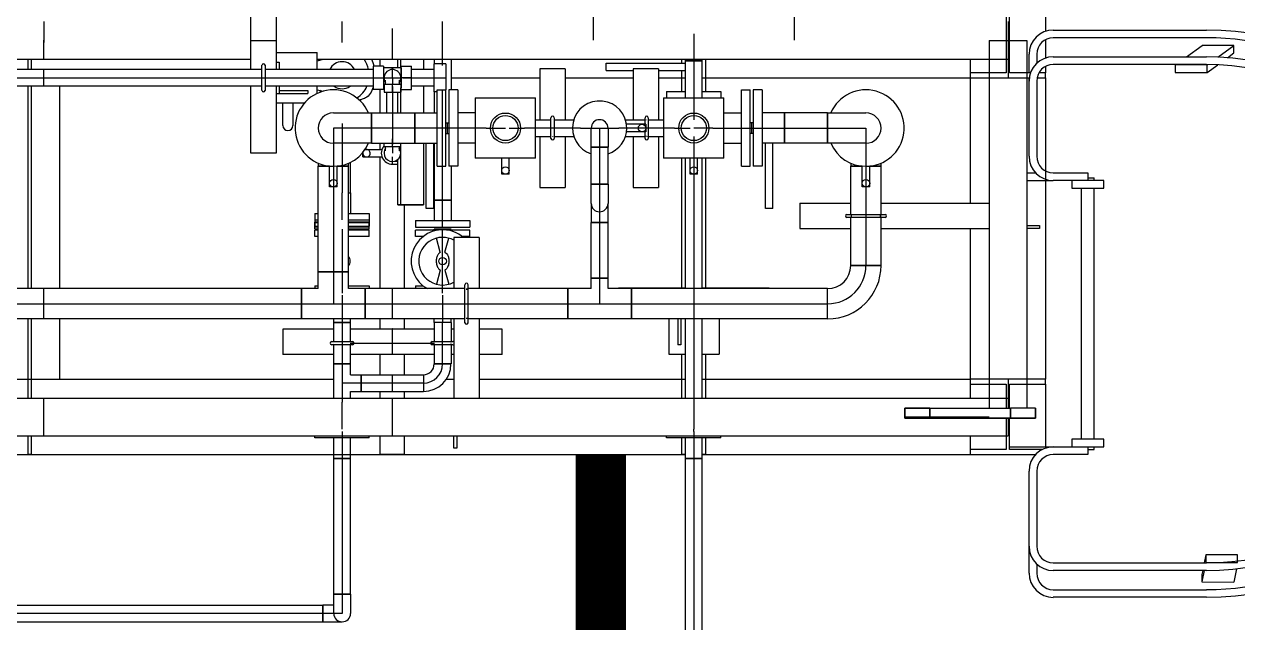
# Model space of a CAD drawing. Header units: inches. Extents: x 517790 to 538444, y 301815 to 302461.
# Drawn here: x 517891.266 to 517893.546, y 302346.36 to 302347.485 of the extents above; entities that cross this region are included whole.
import ezdxf

# ---------------------------------------------------------------- set-up
doc = ezdxf.new("R2010")
doc.units = ezdxf.units.IN
doc.header["$MEASUREMENT"] = 0
doc.layers.add('Layout', color=6, linetype='Continuous', lineweight=15)
doc.layers.add('电气-接地设计-接地线', color=3, linetype='接地线')
doc.layers.add('硅胶总平面底图 工艺装置区', color=253, linetype='Continuous')
doc.styles.add('EESLTYPE', font='TXT.shx')
doc.linetypes.add('接地线', pattern='A,500,["/",EESLTYPE,S=200,R=0,X=0,Y=-100],-200,60,-200', length=960)

msp = doc.modelspace()

# ---------------------------------------------------------------- linework, layer by layer
at = {"layer": 'Layout', "color": 9, "lineweight": -3}
msp.add_arc((517888.1581, 302345.937), 10.9625, 0, 86.22389, dxfattribs=at)
at = {"layer": '电气-接地设计-接地线', "color": 1, "linetype": '接地线', "ltscale": 0.005, "const_width": 0.0944}
msp.add_lwpolyline([(517892.3493, 302344.8829), (517892.3493, 302346.6765)], dxfattribs=at)
at = {"layer": '硅胶总平面底图 工艺装置区', "color": 253, "linetype": 'Continuous', "lineweight": -3}
for p, q in [((517891.6917, 302347.4002), (517891.6917, 302347.526)), ((517891.7389, 302347.526), (517891.7389, 302347.4002)), ((517892.335, 302347.526), (517892.335, 302347.455)), ((517892.7126, 302347.526), (517892.7126, 302347.455)), ((517893.1106, 302347.5166), (517893.1106, 302347.3939)), ((517893.1172, 302347.3939), (517893.1172, 302347.5166)), ((517893.1847, 302347.5166), (517893.1847, 302347.4719)), ((517893.1847, 302347.5166), (517893.1847, 302347.4719)), ((517891.3027, 302347.4901), (517891.3027, 302347.451)), ((517891.863, 302347.4804), (517891.863, 302347.4901)), ((517891.863, 302347.4511), (517891.863, 302347.4804)), ((517891.9574, 302347.4193), (517891.9574, 302347.4774)), ((517892.0518, 302347.4193), (517892.0518, 302347.4901)), ((517893.1142, 302347.4901), (517893.1142, 302347.4193)), ((517891.3027, 302347.4193), (517891.3027, 302347.455)), ((517891.6917, 302347.4547), (517891.7389, 302347.4547)), ((517892.5238, 302347.4671), (517892.5238, 302347.4193)), ((517893.0788, 302347.4547), (517893.1496, 302347.4547)), ((517893.0788, 302347.4547), (517893.0788, 302346.7633)), ((517893.1496, 302347.4547), (517893.1496, 302346.7633)), ((517893.1847, 302347.4563), (517893.1847, 302347.4215)), ((517893.1847, 302347.4563), (517893.1847, 302347.4215)), ((517893.1993, 302347.4743), (517893.487, 302347.4743)), ((517893.487, 302347.4599), (517893.1993, 302347.4599)), ((517891.7389, 302347.4321), (517891.8163, 302347.4321)), ((517891.8163, 302347.4002), (517891.8163, 302347.4321)), ((517893.4493, 302347.4239), (517893.4787, 302347.4455)), ((517893.5385, 302347.4455), (517893.4787, 302347.4455)), ((517893.5084, 302347.4235), (517893.5385, 302347.4455)), ((517893.5265, 302347.4223), (517893.5385, 302347.4312)), ((517893.5385, 302347.4312), (517893.5385, 302347.4455)), ((517890.7601, 302347.4193), (517891.6917, 302347.4193)), ((517891.273, 302347.4002), (517891.273, 302347.4193)), ((517891.2786, 302347.4193), (517891.2786, 302347.4002)), ((517891.7124, 302347.3608), (517891.7124, 302347.408)), ((517891.7181, 302347.408), (517891.7181, 302347.3608)), ((517891.7389, 302347.4142), (517891.7389, 302347.4002)), ((517891.7389, 302347.4142), (517891.7445, 302347.4142)), ((517891.7445, 302347.4142), (517891.7445, 302347.4002)), ((517891.8163, 302347.4166), (517891.8283, 302347.4193)), ((517891.8163, 302347.4193), (517893.1142, 302347.4193)), ((517891.9347, 302347.4061), (517891.9347, 302347.4193)), ((517891.9675, 302347.4032), (517891.9675, 302347.4193)), ((517891.9675, 302347.4032), (517891.9675, 302347.4193)), ((517891.9731, 302347.4032), (517891.9731, 302347.4193)), ((517891.9731, 302347.4032), (517891.9731, 302347.4193)), ((517892.0156, 302347.4193), (517892.0156, 302347.4002)), ((517892.0156, 302347.4193), (517892.0156, 302347.4002)), ((517892.0353, 302347.4107), (517892.0353, 302347.3844)), ((517892.0578, 302347.4107), (517892.0353, 302347.4107)), ((517892.036, 302347.4193), (517892.036, 302347.4107)), ((517892.0518, 302347.4107), (517892.0518, 302347.4193)), ((517892.0518, 302347.4077), (517892.0518, 302347.4107)), ((517892.0578, 302347.4107), (517892.0578, 302347.3844)), ((517892.0676, 302347.4193), (517892.0676, 302347.362)), ((517892.3589, 302347.4053), (517892.3589, 302347.4123)), ((517892.3589, 302347.4123), (517892.508, 302347.4123)), ((517892.5011, 302347.4123), (517892.5011, 302347.4193)), ((517892.508, 302347.4163), (517892.508, 302347.4193)), ((517892.5238, 302347.4163), (517892.508, 302347.4163)), ((517892.508, 302347.4163), (517892.5238, 302347.4163)), ((517892.508, 302347.3467), (517892.508, 302347.4163)), ((517892.5238, 302347.4193), (517892.5238, 302347.4163)), ((517892.5396, 302347.4163), (517892.5238, 302347.4163)), ((517892.5238, 302347.4163), (517892.5238, 302347.3467)), ((517892.5238, 302347.4163), (517892.5396, 302347.4163)), ((517892.5396, 302347.4163), (517892.5396, 302347.4193)), ((517892.5396, 302347.3467), (517892.5396, 302347.4163)), ((517892.5464, 302347.3588), (517892.5464, 302347.4193)), ((517893.0431, 302347.4193), (517893.0431, 302347.3939)), ((517893.1142, 302347.4193), (517893.1142, 302347.3844)), ((517893.1537, 302347.3939), (517893.1537, 302347.4287)), ((517893.1681, 302347.4287), (517893.1681, 302347.4116)), ((517893.1993, 302347.4239), (517893.487, 302347.4239)), ((517893.487, 302347.4096), (517893.1993, 302347.4096)), ((517893.4284, 302347.4087), (517893.4284, 302347.3943)), ((517893.4884, 302347.4087), (517893.4284, 302347.4087)), ((517893.4285, 302347.4087), (517893.4297, 302347.4096)), ((517893.4883, 302347.4087), (517893.4895, 302347.4096)), ((517893.4884, 302347.3943), (517893.5084, 302347.4091)), ((517893.4884, 302347.3943), (517893.4884, 302347.4087)), ((517891.7124, 302347.4002), (517890.8607, 302347.4002)), ((517890.8607, 302347.3844), (517891.7124, 302347.3844)), ((517891.3027, 302347.3687), (517891.3027, 302347.4002)), ((517891.7124, 302347.3844), (517891.7181, 302347.3844)), ((517891.9214, 302347.4002), (517891.7181, 302347.4002)), ((517891.7181, 302347.3844), (517891.9214, 302347.3844)), ((517891.9214, 302347.4061), (517891.9214, 302347.3844)), ((517891.9409, 302347.4061), (517891.9214, 302347.4061)), ((517891.9214, 302347.3844), (517891.9379, 302347.3844)), ((517891.9214, 302347.3844), (517891.9214, 302347.3627)), ((517891.9214, 302347.3844), (517891.9379, 302347.3844)), ((517891.9379, 302347.3844), (517891.9409, 302347.3844)), ((517891.9409, 302347.4061), (517891.9409, 302347.3844)), ((517891.9739, 302347.4032), (517891.9409, 302347.4032)), ((517891.9409, 302347.3844), (517891.9417, 302347.3844)), ((517891.9409, 302347.3844), (517891.9409, 302347.3627)), ((517891.9417, 302347.3844), (517891.9731, 302347.3844)), ((517891.9574, 302347.3844), (517891.9574, 302347.4032)), ((517891.9574, 302347.3844), (517891.9574, 302347.3726)), ((517891.9731, 302347.3844), (517891.9739, 302347.3844)), ((517891.9739, 302347.3844), (517891.9739, 302347.4061)), ((517891.9739, 302347.4061), (517891.9934, 302347.4061)), ((517891.9739, 302347.4032), (517891.9739, 302347.3844)), ((517891.9739, 302347.3844), (517891.9739, 302347.3844)), ((517891.9769, 302347.3844), (517891.9739, 302347.3844)), ((517891.9739, 302347.3844), (517891.9739, 302347.3657)), ((517891.9739, 302347.3627), (517891.9739, 302347.3844)), ((517891.9769, 302347.3844), (517891.9934, 302347.3844)), ((517891.9934, 302347.3844), (517891.9769, 302347.3844)), ((517891.9934, 302347.3844), (517891.9934, 302347.4061)), ((517892.0353, 302347.4002), (517891.9934, 302347.4002)), ((517891.9934, 302347.3844), (517892.0353, 302347.3844)), ((517891.9934, 302347.3627), (517891.9934, 302347.3844)), ((517892.0353, 302347.3844), (517892.0518, 302347.3844)), ((517892.0353, 302347.3844), (517892.0518, 302347.3844)), ((517892.0353, 302347.3844), (517892.0353, 302347.3582)), ((517892.0518, 302347.3844), (517892.0578, 302347.3844)), ((517892.0578, 302347.3844), (517892.0578, 302347.362)), ((517892.0676, 302347.3844), (517892.2344, 302347.3844)), ((517892.2344, 302347.4017), (517892.2344, 302347.3058)), ((517892.2824, 302347.4017), (517892.2344, 302347.4017)), ((517892.2824, 302347.4017), (517892.2824, 302347.3058)), ((517892.2824, 302347.3844), (517892.4098, 302347.3844)), ((517892.3589, 302347.3982), (517892.3589, 302347.4053)), ((517892.3589, 302347.3982), (517892.4098, 302347.3982)), ((517892.4098, 302347.4017), (517892.4098, 302347.3058)), ((517892.4577, 302347.4017), (517892.4098, 302347.4017)), ((517892.4577, 302347.4017), (517892.4577, 302347.3058)), ((517892.4577, 302347.3982), (517892.508, 302347.3982)), ((517892.4577, 302347.3844), (517892.508, 302347.3844)), ((517892.5011, 302347.3588), (517892.5011, 302347.3982)), ((517892.5396, 302347.3844), (517893.0431, 302347.3844)), ((517893.0431, 302347.3939), (517893.0431, 302347.3844)), ((517893.1106, 302347.3939), (517893.0431, 302347.3939)), ((517893.0431, 302347.3844), (517893.1541, 302347.3844)), ((517893.0431, 302347.3844), (517893.0431, 302347.1488)), ((517893.1565, 302347.3939), (517893.1172, 302347.3939)), ((517893.1537, 302347.3784), (517893.1537, 302347.3844)), ((517893.1687, 302347.3844), (517893.1847, 302347.3844)), ((517893.1847, 302347.3939), (517893.1723, 302347.3939)), ((517893.1847, 302347.4059), (517893.1847, 302347.3939)), ((517893.1847, 302347.4059), (517893.1847, 302347.3939)), ((517893.1847, 302347.3844), (517893.1847, 302347.3939)), ((517893.1847, 302347.3844), (517893.1847, 302347.2094)), ((517893.4284, 302347.3943), (517893.4884, 302347.3943)), ((517891.7124, 302347.3687), (517890.8607, 302347.3687)), ((517891.273, 302346.9881), (517891.273, 302347.3687)), ((517891.2786, 302347.3687), (517891.2786, 302346.9881)), ((517891.3324, 302346.9881), (517891.3324, 302347.3687)), ((517891.6917, 302347.2428), (517891.6917, 302347.3687)), ((517891.9214, 302347.3687), (517891.7181, 302347.3687)), ((517891.7389, 302347.3687), (517891.7389, 302347.2428)), ((517891.7389, 302347.3687), (517891.7389, 302347.3547)), ((517891.7445, 302347.3687), (517891.7445, 302347.3547)), ((517891.8163, 302347.3553), (517891.8163, 302347.3687)), ((517891.8163, 302347.362), (517891.8277, 302347.3595)), ((517891.9409, 302347.3627), (517891.9214, 302347.3627)), ((517891.9347, 302347.3185), (517891.9347, 302347.3627)), ((517891.9417, 302347.3657), (517891.9409, 302347.3657)), ((517891.9417, 302347.3726), (517891.9731, 302347.3726)), ((517891.9417, 302347.3726), (517891.9417, 302347.3576)), ((517891.9447, 302347.3726), (517891.9447, 302347.3799)), ((517891.9574, 302347.3726), (517891.9574, 302347.3726)), ((517891.9574, 302347.3679), (517891.9574, 302347.3726)), ((517891.9574, 302347.3679), (517891.9574, 302347.3576)), ((517891.9574, 302347.3576), (517891.9574, 302347.3679)), ((517891.9701, 302347.3799), (517891.9701, 302347.3726)), ((517891.9731, 302347.3726), (517891.9731, 302347.3576)), ((517891.9731, 302347.3185), (517891.9731, 302347.3657)), ((517891.9731, 302347.3185), (517891.9731, 302347.3657)), ((517891.9739, 302347.3657), (517891.9731, 302347.3657)), ((517891.9739, 302347.3627), (517891.9934, 302347.3627)), ((517892.0353, 302347.3687), (517891.9934, 302347.3687)), ((517892.0156, 302347.3687), (517892.0156, 302347.3185)), ((517892.0156, 302347.3687), (517892.0156, 302347.3185)), ((517892.0415, 302347.29), (517892.0415, 302347.362)), ((517892.0415, 302347.362), (517892.0581, 302347.362)), ((517892.0518, 302347.2181), (517892.0518, 302347.3612)), ((517892.0581, 302347.29), (517892.0581, 302347.362)), ((517892.0637, 302347.362), (517892.0637, 302347.29)), ((517892.0803, 302347.362), (517892.0637, 302347.362)), ((517892.0803, 302347.362), (517892.0803, 302347.29)), ((517892.6134, 302347.29), (517892.6134, 302347.362)), ((517892.6134, 302347.362), (517892.63, 302347.362)), ((517892.63, 302347.29), (517892.63, 302347.362)), ((517892.6356, 302347.362), (517892.6356, 302347.29)), ((517892.6521, 302347.362), (517892.6356, 302347.362)), ((517892.6521, 302347.362), (517892.6521, 302347.29)), ((517893.1537, 302347.2369), (517893.1537, 302347.3784)), ((517893.1681, 302347.3784), (517893.1681, 302347.2369)), ((517891.7389, 302347.3547), (517891.7445, 302347.3547)), ((517891.7445, 302347.3604), (517891.7983, 302347.3604)), ((517891.7445, 302347.3604), (517891.7445, 302347.3547)), ((517891.7445, 302347.3547), (517891.7983, 302347.3547)), ((517891.7983, 302347.3604), (517891.7983, 302347.3547)), ((517891.9417, 302347.3576), (517891.9731, 302347.3576)), ((517891.9473, 302347.3185), (517891.9473, 302347.3576)), ((517891.9574, 302347.3576), (517891.9574, 302347.3185)), ((517891.9675, 302347.3185), (517891.9675, 302347.3576)), ((517892.0415, 302347.3582), (517892.0353, 302347.3582)), ((517892.036, 302347.3582), (517892.036, 302347.3185)), ((517892.1133, 302347.3467), (517892.1133, 302347.2334)), ((517892.1133, 302347.3467), (517892.2265, 302347.3467)), ((517892.2265, 302347.2334), (517892.2265, 302347.3467)), ((517892.4671, 302347.3467), (517892.4671, 302347.2334)), ((517892.4671, 302347.3467), (517892.5804, 302347.3467)), ((517892.4728, 302347.3588), (517892.508, 302347.3588)), ((517892.4728, 302347.3588), (517892.4728, 302347.3468)), ((517892.4728, 302347.3468), (517892.508, 302347.3468)), ((517892.5011, 302347.3467), (517892.5011, 302347.3468)), ((517892.5238, 302347.3467), (517892.5238, 302347.326)), ((517892.5396, 302347.3588), (517892.5747, 302347.3588)), ((517892.5396, 302347.3468), (517892.5747, 302347.3468)), ((517892.5464, 302347.3467), (517892.5464, 302347.3468)), ((517892.5747, 302347.3588), (517892.5747, 302347.3468)), ((517892.5804, 302347.2334), (517892.5804, 302347.3467)), ((517891.7389, 302347.3377), (517891.7926, 302347.3377)), ((517891.7516, 302347.2949), (517891.7516, 302347.3377)), ((517891.7705, 302347.3377), (517891.7705, 302347.2949)), ((517891.8465, 302347.3185), (517891.9184, 302347.3185)), ((517891.9184, 302347.2616), (517891.9184, 302347.3185)), ((517891.9184, 302347.3185), (517891.9184, 302347.2616)), ((517891.9184, 302347.3185), (517891.9996, 302347.3185)), ((517891.9574, 302347.3185), (517891.9574, 302347.2594)), ((517891.9996, 302347.29), (517891.9996, 302347.3185)), ((517891.9996, 302347.3185), (517892.0415, 302347.3185)), ((517891.9996, 302347.3185), (517891.9996, 302347.2616)), ((517892.1133, 302347.3185), (517892.0803, 302347.3185)), ((517892.5238, 302347.326), (517892.5238, 302347.326)), ((517892.5238, 302347.326), (517892.5238, 302347.326)), ((517892.5238, 302347.326), (517892.5238, 302347.3058)), ((517892.5804, 302347.3185), (517892.6134, 302347.3185)), ((517892.6941, 302347.3185), (517892.6521, 302347.3185)), ((517892.6941, 302347.29), (517892.6941, 302347.3185)), ((517892.7753, 302347.3185), (517892.6941, 302347.3185)), ((517892.6941, 302347.3185), (517892.6941, 302347.29)), ((517892.7753, 302347.3185), (517892.7753, 302347.2616)), ((517892.7753, 302347.3185), (517892.8472, 302347.3185)), ((517892.7753, 302347.29), (517892.7753, 302347.3185)), ((517891.863, 302347.2983), (517891.863, 302347.2474)), ((517892.0581, 302347.3001), (517892.0637, 302347.3001)), ((517892.0612, 302347.28), (517892.0612, 302347.3001)), ((517892.2265, 302347.3058), (517892.2554, 302347.3058)), ((517892.2554, 302347.2706), (517892.2554, 302347.3095)), ((517892.2584, 302347.3058), (517892.2584, 302347.3053)), ((517892.2584, 302347.3058), (517892.2584, 302347.3053)), ((517892.2614, 302347.3095), (517892.2614, 302347.2706)), ((517892.2614, 302347.3058), (517892.2984, 302347.3058)), ((517892.3953, 302347.3058), (517892.4323, 302347.3058)), ((517892.4338, 302347.2971), (517892.3973, 302347.2971)), ((517892.4323, 302347.2971), (517892.4323, 302347.3095)), ((517892.4338, 302347.3058), (517892.4338, 302347.3047)), ((517892.4338, 302347.2971), (517892.4338, 302347.29)), ((517892.4353, 302347.3058), (517892.4353, 302347.3053)), ((517892.4383, 302347.3095), (517892.4383, 302347.2706)), ((517892.4383, 302347.3058), (517892.4671, 302347.3058)), ((517892.6356, 302347.3001), (517892.63, 302347.3001)), ((517892.6325, 302347.3001), (517892.6325, 302347.28)), ((517891.9184, 302347.29), (517891.8465, 302347.29)), ((517891.8465, 302347.29), (517891.8465, 302347.2181)), ((517891.9184, 302347.29), (517891.9184, 302347.29)), ((517891.9184, 302347.29), (517891.9184, 302347.29)), ((517891.9996, 302347.29), (517891.9184, 302347.29)), ((517892.0581, 302347.29), (517891.9996, 302347.29)), ((517891.9996, 302347.2616), (517891.9996, 302347.29)), ((517892.0415, 302347.2181), (517892.0415, 302347.29)), ((517892.0612, 302347.29), (517892.0581, 302347.29)), ((517892.0581, 302347.2181), (517892.0581, 302347.29)), ((517892.0581, 302347.28), (517892.0637, 302347.28)), ((517892.0637, 302347.29), (517892.0612, 302347.29)), ((517892.1339, 302347.29), (517892.0637, 302347.29)), ((517892.0637, 302347.29), (517892.0637, 302347.2181)), ((517892.0803, 302347.29), (517892.0803, 302347.2181)), ((517892.1339, 302347.29), (517892.134, 302347.29)), ((517892.134, 302347.29), (517892.1699, 302347.29)), ((517892.177, 302347.29), (517892.2059, 302347.29)), ((517892.2265, 302347.29), (517892.2059, 302347.29)), ((517892.2059, 302347.29), (517892.2059, 302347.29)), ((517892.2059, 302347.29), (517892.2059, 302347.29)), ((517892.2554, 302347.29), (517892.2265, 302347.29)), ((517892.2265, 302347.2743), (517892.2554, 302347.2743)), ((517892.2344, 302347.2743), (517892.2344, 302347.1784)), ((517892.2614, 302347.29), (517892.2554, 302347.29)), ((517892.2584, 302347.2748), (517892.2584, 302347.2743)), ((517892.2584, 302347.2748), (517892.2584, 302347.2743)), ((517892.2959, 302347.29), (517892.2614, 302347.29)), ((517892.2614, 302347.2743), (517892.2984, 302347.2743)), ((517892.2824, 302347.2743), (517892.2824, 302347.1784)), ((517892.3109, 302347.29), (517892.2959, 302347.29)), ((517892.3109, 302347.29), (517892.3828, 302347.29)), ((517892.3109, 302347.29), (517892.3109, 302347.29)), ((517892.3311, 302347.2541), (517892.3311, 302347.29)), ((517892.3468, 302347.29), (517892.3468, 302347.2541)), ((517892.3626, 302347.29), (517892.3626, 302347.2541)), ((517892.3828, 302347.29), (517892.3828, 302347.29)), ((517892.3828, 302347.29), (517892.3828, 302347.29)), ((517892.4383, 302347.29), (517892.3828, 302347.29)), ((517892.3953, 302347.2743), (517892.4323, 302347.2743)), ((517892.4338, 302347.283), (517892.3973, 302347.283)), ((517892.4098, 302347.2743), (517892.4098, 302347.1784)), ((517892.4323, 302347.2706), (517892.4323, 302347.283)), ((517892.4338, 302347.29), (517892.4338, 302347.283)), ((517892.4338, 302347.2754), (517892.4338, 302347.2743)), ((517892.4353, 302347.2748), (517892.4353, 302347.2743)), ((517892.4671, 302347.29), (517892.4383, 302347.29)), ((517892.4383, 302347.2743), (517892.4671, 302347.2743)), ((517892.4577, 302347.2743), (517892.4577, 302347.1784)), ((517892.4878, 302347.29), (517892.4671, 302347.29)), ((517892.4878, 302347.29), (517892.4878, 302347.29)), ((517892.4878, 302347.29), (517892.5167, 302347.29)), ((517892.5597, 302347.29), (517892.5238, 302347.29)), ((517892.5238, 302347.2743), (517892.5238, 302347.2031)), ((517892.5598, 302347.29), (517892.5597, 302347.29)), ((517892.5598, 302347.29), (517892.63, 302347.29)), ((517892.6134, 302347.2181), (517892.6134, 302347.29)), ((517892.63, 302347.29), (517892.6325, 302347.29)), ((517892.63, 302347.2181), (517892.63, 302347.29)), ((517892.6356, 302347.28), (517892.63, 302347.28)), ((517892.6325, 302347.29), (517892.6356, 302347.29)), ((517892.6356, 302347.29), (517892.6941, 302347.29)), ((517892.6356, 302347.29), (517892.6356, 302347.2181)), ((517892.6521, 302347.29), (517892.6521, 302347.2181)), ((517892.6941, 302347.29), (517892.7753, 302347.29)), ((517892.6941, 302347.2616), (517892.6941, 302347.29)), ((517892.6941, 302347.29), (517892.6941, 302347.2616)), ((517892.7753, 302347.29), (517892.7753, 302347.29)), ((517892.7753, 302347.29), (517892.7753, 302347.29)), ((517892.7753, 302347.29), (517892.8472, 302347.29)), ((517892.7753, 302347.2616), (517892.7753, 302347.29)), ((517892.8472, 302347.29), (517892.8472, 302347.2181)), ((517891.9184, 302347.2616), (517891.8465, 302347.2616)), ((517891.863, 302347.2474), (517891.863, 302347.1683)), ((517891.9062, 302347.2499), (517891.9379, 302347.2499)), ((517891.9184, 302347.2616), (517891.9996, 302347.2616)), ((517891.9347, 302347.2499), (517891.9347, 302347.2616)), ((517891.9417, 302347.2547), (517891.9417, 302347.2616)), ((517891.9731, 302347.2547), (517891.9417, 302347.2547)), ((517891.9447, 302347.2474), (517891.9447, 302347.2547)), ((517891.9574, 302347.2594), (517891.9574, 302347.2697)), ((517891.9574, 302347.2547), (517891.9574, 302347.2594)), ((517891.9574, 302347.2547), (517891.9574, 302347.2547)), ((517891.9574, 302347.2547), (517891.9574, 302347.2428)), ((517891.9701, 302347.2547), (517891.9701, 302347.2474)), ((517891.9731, 302347.2547), (517891.9731, 302347.2616)), ((517891.9731, 302347.1459), (517891.9731, 302347.2616)), ((517891.9731, 302347.1459), (517891.9731, 302347.2616)), ((517891.9996, 302347.2616), (517892.0415, 302347.2616)), ((517892.0156, 302347.2616), (517892.0156, 302347.1459)), ((517892.0156, 302347.2616), (517892.0156, 302347.1459)), ((517892.0212, 302347.139), (517892.0212, 302347.2616)), ((517892.0354, 302347.139), (517892.0354, 302347.2616)), ((517892.036, 302347.2616), (517892.036, 302347.1547)), ((517892.1133, 302347.2616), (517892.0803, 302347.2616)), ((517892.3626, 302347.2541), (517892.3311, 302347.2541)), ((517892.3311, 302347.2541), (517892.3626, 302347.2541)), ((517892.3311, 302347.1844), (517892.3311, 302347.2541)), ((517892.3468, 302347.2541), (517892.3468, 302347.2541)), ((517892.3468, 302347.2541), (517892.3468, 302347.2541)), ((517892.3468, 302347.2541), (517892.3468, 302347.1844)), ((517892.3626, 302347.1844), (517892.3626, 302347.2541)), ((517892.5804, 302347.2616), (517892.6134, 302347.2616)), ((517892.6941, 302347.2616), (517892.6521, 302347.2616)), ((517892.6583, 302347.139), (517892.6583, 302347.2616)), ((517892.6725, 302347.139), (517892.6725, 302347.2616)), ((517892.7753, 302347.2616), (517892.6941, 302347.2616)), ((517892.8472, 302347.2616), (517892.7753, 302347.2616)), ((517891.7389, 302347.2428), (517891.6917, 302347.2428)), ((517891.8788, 302347.1683), (517891.8788, 302347.2258)), ((517891.9017, 302347.2428), (517891.9017, 302347.244)), ((517891.9017, 302347.2358), (517891.9017, 302347.2428)), ((517891.9017, 302347.2358), (517891.9379, 302347.2358)), ((517891.9347, 302346.9881), (517891.9347, 302347.2358)), ((517891.9574, 302347.2277), (517891.9574, 302347.2358)), ((517891.9574, 302347.2249), (517891.9574, 302347.2271)), ((517891.9574, 302347.2221), (517891.9574, 302347.2249)), ((517891.9617, 302347.2277), (517891.9675, 302347.2277)), ((517891.9675, 302347.1459), (517891.9675, 302347.2308)), ((517891.9675, 302347.1459), (517891.9675, 302347.2308)), ((517892.2265, 302347.2334), (517892.1133, 302347.2334)), ((517892.1628, 302347.2031), (517892.1628, 302347.2334)), ((517892.177, 302347.2031), (517892.177, 302347.2334)), ((517892.5804, 302347.2334), (517892.4671, 302347.2334)), ((517892.5011, 302346.9894), (517892.5011, 302347.2334)), ((517892.508, 302346.9881), (517892.508, 302347.2334)), ((517892.5167, 302347.2031), (517892.5167, 302347.2334)), ((517892.5309, 302347.2031), (517892.5309, 302347.2334)), ((517892.5396, 302346.9881), (517892.5396, 302347.2334)), ((517892.5464, 302346.9894), (517892.5464, 302347.2334)), ((517891.818, 302347.224), (517891.818, 302347.2181)), ((517891.8394, 302347.2181), (517891.818, 302347.2181)), ((517891.818, 302347.2181), (517891.8394, 302347.2181)), ((517891.818, 302347.0196), (517891.818, 302347.2181)), ((517891.8394, 302347.1792), (517891.8394, 302347.2185)), ((517891.8465, 302347.2181), (517891.8465, 302347.2181)), ((517891.8465, 302347.2181), (517891.8465, 302347.2181)), ((517891.8465, 302347.2181), (517891.8465, 302347.1792)), ((517891.8536, 302347.1792), (517891.8536, 302347.2185)), ((517891.8749, 302347.2181), (517891.8536, 302347.2181)), ((517891.8536, 302347.2181), (517891.8749, 302347.2181)), ((517891.8749, 302347.2181), (517891.8749, 302347.224)), ((517891.8749, 302347.0196), (517891.8749, 302347.2181)), ((517891.9574, 302347.2221), (517891.9675, 302347.2221)), ((517892.0415, 302347.2181), (517892.0581, 302347.2181)), ((517892.0518, 302347.1547), (517892.0518, 302347.2181)), ((517892.0803, 302347.2181), (517892.0637, 302347.2181)), ((517892.0676, 302347.2181), (517892.0676, 302347.1547)), ((517892.1699, 302347.2031), (517892.1628, 302347.2031)), ((517892.177, 302347.2031), (517892.1699, 302347.2031)), ((517892.5238, 302347.2031), (517892.5167, 302347.2031)), ((517892.5309, 302347.2031), (517892.5238, 302347.2031)), ((517892.5238, 302347.2031), (517892.5238, 302346.9881)), ((517892.6134, 302347.2181), (517892.63, 302347.2181)), ((517892.6521, 302347.2181), (517892.6356, 302347.2181)), ((517892.8188, 302347.224), (517892.8188, 302347.2181)), ((517892.8188, 302347.2181), (517892.8401, 302347.2181)), ((517892.8188, 302347.1277), (517892.8188, 302347.2181)), ((517892.8401, 302347.2181), (517892.8188, 302347.2181)), ((517892.8401, 302347.1792), (517892.8401, 302347.2185)), ((517892.8472, 302347.2181), (517892.8472, 302347.1792)), ((517892.8472, 302347.2181), (517892.8472, 302347.2181)), ((517892.8472, 302347.2181), (517892.8472, 302347.2181)), ((517892.8543, 302347.1792), (517892.8543, 302347.2185)), ((517892.8543, 302347.2181), (517892.8757, 302347.2181)), ((517892.8757, 302347.2181), (517892.8543, 302347.2181)), ((517892.8757, 302347.2181), (517892.8757, 302347.224)), ((517892.8757, 302347.1277), (517892.8757, 302347.2181)), ((517893.1496, 302347.2057), (517893.1661, 302347.2057)), ((517893.1847, 302347.2094), (517893.1847, 302347.1914)), ((517893.1993, 302347.2057), (517893.264, 302347.2057)), ((517893.264, 302347.2057), (517893.264, 302347.1914)), ((517891.8465, 302347.1792), (517891.8394, 302347.1792)), ((517891.8536, 302347.1792), (517891.8465, 302347.1792)), ((517891.8465, 302347.1792), (517891.8465, 302347.0196)), ((517892.3626, 302347.1844), (517892.3311, 302347.1844)), ((517892.3311, 302347.1484), (517892.3311, 302347.1844)), ((517892.3311, 302347.1844), (517892.3626, 302347.1844)), ((517892.3468, 302347.1844), (517892.3468, 302347.1844)), ((517892.3468, 302347.1844), (517892.3468, 302347.1844)), ((517892.3468, 302347.1844), (517892.3468, 302347.1484)), ((517892.3626, 302347.1844), (517892.3626, 302347.1484)), ((517892.8472, 302347.1792), (517892.8401, 302347.1792)), ((517892.8543, 302347.1792), (517892.8472, 302347.1792)), ((517892.8472, 302347.1792), (517892.8472, 302347.1277)), ((517893.1496, 302347.1914), (517893.1993, 302347.1914)), ((517893.1847, 302347.1914), (517893.1847, 302346.8181)), ((517893.2341, 302347.1914), (517893.1993, 302347.1914)), ((517893.294, 302347.1914), (517893.2341, 302347.1914)), ((517893.2341, 302347.1914), (517893.2341, 302347.177)), ((517893.264, 302347.1962), (517893.276, 302347.1962)), ((517893.276, 302347.1914), (517893.276, 302347.1962)), ((517893.294, 302347.177), (517893.294, 302347.1914)), ((517891.863, 302347.1175), (517891.863, 302347.1683)), ((517891.8749, 302347.1683), (517891.8788, 302347.1683)), ((517891.8749, 302347.1683), (517891.8788, 302347.1683)), ((517891.8788, 302347.1683), (517891.8788, 302347.1295)), ((517892.2344, 302347.1784), (517892.2824, 302347.1784)), ((517892.4098, 302347.1784), (517892.4577, 302347.1784)), ((517893.2341, 302347.177), (517893.294, 302347.177)), ((517893.252, 302346.705), (517893.252, 302347.177)), ((517893.276, 302346.705), (517893.276, 302347.177)), ((517892.0156, 302347.1459), (517891.9675, 302347.1459)), ((517891.9675, 302347.1459), (517892.0156, 302347.1459)), ((517891.9675, 302347.1459), (517891.9731, 302347.1459)), ((517891.9675, 302347.1459), (517891.9731, 302347.1459)), ((517891.98, 302346.9881), (517891.98, 302347.1459)), ((517892.0283, 302347.139), (517892.0212, 302347.139)), ((517892.0354, 302347.139), (517892.0283, 302347.139)), ((517892.0676, 302347.1547), (517892.036, 302347.1547)), ((517892.036, 302347.1547), (517892.0518, 302347.1547)), ((517892.036, 302347.1547), (517892.036, 302347.1159)), ((517892.0518, 302347.1039), (517892.0518, 302347.1547)), ((517892.0518, 302347.1547), (517892.0676, 302347.1547)), ((517892.0676, 302347.1547), (517892.0676, 302347.1159)), ((517892.3311, 302347.1484), (517892.3311, 302347.1125)), ((517892.3468, 302347.1484), (517892.3468, 302347.1327)), ((517892.3626, 302347.1125), (517892.3626, 302347.1484)), ((517892.6654, 302347.139), (517892.6583, 302347.139)), ((517892.6725, 302347.139), (517892.6654, 302347.139)), ((517892.7228, 302347.1488), (517892.7228, 302347.1009)), ((517892.7228, 302347.1488), (517892.8188, 302347.1488)), ((517892.8757, 302347.1488), (517893.0788, 302347.1488)), ((517891.812, 302347.1295), (517891.818, 302347.1295)), ((517891.812, 302347.1295), (517891.812, 302347.1175)), ((517891.812, 302347.1175), (517891.818, 302347.1175)), ((517891.812, 302347.1173), (517891.818, 302347.1173)), ((517891.812, 302347.1173), (517891.812, 302347.1053)), ((517891.818, 302347.1133), (517891.812, 302347.1133)), ((517891.812, 302347.1039), (517891.812, 302347.1133)), ((517891.818, 302347.1119), (517891.812, 302347.1119)), ((517891.812, 302347.0998), (517891.812, 302347.1119)), ((517891.8749, 302347.1295), (517891.9139, 302347.1295)), ((517891.8749, 302347.1175), (517891.9139, 302347.1175)), ((517891.8749, 302347.1173), (517891.9139, 302347.1173)), ((517891.9139, 302347.1133), (517891.8749, 302347.1133)), ((517891.9139, 302347.1119), (517891.8749, 302347.1119)), ((517891.9139, 302347.1295), (517891.9139, 302347.1175)), ((517891.9139, 302347.1173), (517891.9139, 302347.1053)), ((517891.9139, 302347.1039), (517891.9139, 302347.1133)), ((517891.9139, 302347.0998), (517891.9139, 302347.1119)), ((517892.0008, 302347.1159), (517892.0518, 302347.1159)), ((517892.0008, 302347.1159), (517892.0008, 302347.1039)), ((517892.0518, 302347.1159), (517892.1027, 302347.1159)), ((517892.1027, 302347.1159), (517892.1027, 302347.1039)), ((517892.3311, 302347.1125), (517892.3468, 302347.1125)), ((517892.3311, 302347.0076), (517892.3311, 302347.1125)), ((517892.3468, 302347.1125), (517892.3311, 302347.1125)), ((517892.3468, 302347.1327), (517892.3468, 302347.1125)), ((517892.3468, 302347.1125), (517892.3468, 302347.0076)), ((517892.3468, 302347.1125), (517892.3626, 302347.1125)), ((517892.3468, 302347.1125), (517892.3468, 302347.1125)), ((517892.3468, 302347.1125), (517892.3468, 302347.1125)), ((517892.3626, 302347.1125), (517892.3468, 302347.1125)), ((517892.3626, 302347.0076), (517892.3626, 302347.1125)), ((517892.8114, 302347.1277), (517892.8831, 302347.1277)), ((517892.8831, 302347.122), (517892.8114, 302347.122)), ((517892.8188, 302347.1248), (517892.821, 302347.1248)), ((517892.8188, 302347.1248), (517892.821, 302347.1248)), ((517892.8188, 302347.0316), (517892.8188, 302347.122)), ((517892.8472, 302347.1277), (517892.8472, 302347.122)), ((517892.8472, 302347.122), (517892.8472, 302347.0316)), ((517892.8734, 302347.1248), (517892.8757, 302347.1248)), ((517892.8734, 302347.1248), (517892.8757, 302347.1248)), ((517892.8757, 302347.0316), (517892.8757, 302347.122)), ((517891.812, 302347.1053), (517891.818, 302347.1053)), ((517891.818, 302347.1039), (517891.812, 302347.1039)), ((517891.818, 302347.0998), (517891.812, 302347.0998)), ((517891.818, 302347.0982), (517891.812, 302347.0982)), ((517891.812, 302347.0862), (517891.812, 302347.0982)), ((517891.863, 302347.0997), (517891.863, 302347.0196)), ((517891.8749, 302347.1053), (517891.9139, 302347.1053)), ((517891.9139, 302347.1039), (517891.8749, 302347.1039)), ((517891.9139, 302347.0998), (517891.8749, 302347.0998)), ((517891.8788, 302347.0997), (517891.8749, 302347.0997)), ((517891.9139, 302347.0982), (517891.8749, 302347.0982)), ((517891.8784, 302347.0982), (517891.8788, 302347.0997)), ((517891.9139, 302347.0862), (517891.9139, 302347.0982)), ((517892.0008, 302347.1039), (517892.0518, 302347.1039)), ((517892.0442, 302347.0982), (517892.0008, 302347.0982)), ((517892.0008, 302347.0862), (517892.0008, 302347.0982)), ((517892.0518, 302347.0997), (517892.036, 302347.0997)), ((517892.0364, 302347.0982), (517892.036, 302347.0997)), ((517892.0518, 302347.1039), (517892.1027, 302347.1039)), ((517892.0518, 302346.9881), (517892.0518, 302347.0997)), ((517892.0676, 302347.0997), (517892.0518, 302347.0997)), ((517892.1027, 302347.0982), (517892.0594, 302347.0982)), ((517892.0672, 302347.0982), (517892.0676, 302347.0997)), ((517892.1027, 302347.0862), (517892.1027, 302347.0982)), ((517892.7228, 302347.1009), (517892.8188, 302347.1009)), ((517892.8757, 302347.1009), (517893.0788, 302347.1009)), ((517893.0431, 302347.1009), (517893.0431, 302346.8181)), ((517893.1496, 302347.1069), (517893.1733, 302347.1069)), ((517893.1733, 302347.1009), (517893.1496, 302347.1009)), ((517893.1733, 302347.1069), (517893.1733, 302347.1009)), ((517891.818, 302347.0862), (517891.812, 302347.0862)), ((517891.9139, 302347.0862), (517891.8749, 302347.0862)), ((517891.8749, 302347.0852), (517891.8752, 302347.0862)), ((517892.0154, 302347.0862), (517892.0008, 302347.0862)), ((517892.0474, 302347.0564), (517892.0404, 302347.0831)), ((517892.0562, 302347.0564), (517892.0632, 302347.0831)), ((517892.0727, 302347.084), (517892.0727, 302346.9881)), ((517892.1206, 302347.084), (517892.0727, 302347.084)), ((517892.1027, 302347.0862), (517892.0881, 302347.0862)), ((517892.1206, 302347.084), (517892.1206, 302346.9881)), ((517891.8749, 302347.0196), (517891.818, 302347.0196)), ((517891.818, 302346.9881), (517891.818, 302347.0196)), ((517891.818, 302347.0196), (517891.8749, 302347.0196)), ((517891.8465, 302347.0196), (517891.8465, 302347.0196)), ((517891.8465, 302347.0196), (517891.8465, 302346.9596)), ((517891.8577, 302347.0196), (517891.8577, 302347.0196)), ((517891.863, 302347.0196), (517891.863, 302347.0196)), ((517891.863, 302347.0196), (517891.863, 302346.9798)), ((517891.8683, 302347.0196), (517891.8683, 302347.0196)), ((517891.8749, 302346.9881), (517891.8749, 302347.0196)), ((517892.0474, 302347.023), (517892.0404, 302346.9963)), ((517892.0562, 302347.023), (517892.0632, 302346.9963)), ((517892.8757, 302347.0316), (517892.8188, 302347.0316)), ((517892.8188, 302347.0316), (517892.8757, 302347.0316)), ((517892.8472, 302347.0316), (517892.8472, 302347.0316)), ((517892.8472, 302347.0316), (517892.8472, 302347.0316)), ((517892.3311, 302347.0076), (517892.3468, 302347.0076)), ((517892.3626, 302347.0076), (517892.3311, 302347.0076)), ((517892.3311, 302346.9881), (517892.3311, 302347.0076)), ((517892.3468, 302347.0076), (517892.3626, 302347.0076)), ((517892.3468, 302347.0076), (517892.3468, 302347.0076)), ((517892.3468, 302347.0076), (517892.3468, 302346.9596)), ((517892.3626, 302346.9881), (517892.3626, 302347.0076)), ((517891.7865, 302346.9881), (517890.6417, 302346.9881)), ((517891.3027, 302346.9312), (517891.3027, 302346.9881)), ((517891.7865, 302346.9312), (517891.7865, 302346.9881)), ((517891.7865, 302346.9881), (517891.7865, 302346.9312)), ((517891.818, 302346.9881), (517891.7865, 302346.9881)), ((517891.812, 302346.9932), (517891.818, 302346.9932)), ((517891.812, 302346.9932), (517891.812, 302346.9881)), ((517891.863, 302346.9756), (517891.863, 302346.9312)), ((517891.8749, 302346.9942), (517891.8752, 302346.9932)), ((517891.8749, 302346.9932), (517891.9139, 302346.9932)), ((517891.9064, 302346.9881), (517891.8749, 302346.9881)), ((517891.9064, 302346.9312), (517891.9064, 302346.9881)), ((517892.0938, 302346.9881), (517891.9064, 302346.9881)), ((517891.9064, 302346.9881), (517891.9064, 302346.9312)), ((517891.9139, 302346.9932), (517891.9139, 302346.9881)), ((517891.9574, 302346.9312), (517891.9574, 302346.9881)), ((517892.0008, 302346.9932), (517892.0154, 302346.9932)), ((517892.0008, 302346.9932), (517892.0008, 302346.9881)), ((517892.0518, 302346.9798), (517892.0518, 302346.9881)), ((517892.0518, 302346.9756), (517892.0518, 302346.9312)), ((517892.0938, 302346.9238), (517892.0938, 302346.9955)), ((517892.0967, 302346.9881), (517892.0967, 302346.9859)), ((517892.0967, 302346.9881), (517892.0967, 302346.9859)), ((517892.0995, 302346.9955), (517892.0995, 302346.9238)), ((517892.2869, 302346.9881), (517892.0995, 302346.9881)), ((517892.2869, 302346.9312), (517892.2869, 302346.9881)), ((517892.2869, 302346.9881), (517892.2869, 302346.9312)), ((517892.3311, 302346.9881), (517892.2869, 302346.9881)), ((517892.4068, 302346.9881), (517892.3626, 302346.9881)), ((517892.3822, 302346.9881), (517892.3822, 302346.9894)), ((517892.3822, 302346.9894), (517892.508, 302346.9894)), ((517892.4068, 302346.9881), (517892.4068, 302346.9312)), ((517892.4068, 302346.9312), (517892.4068, 302346.9881)), ((517892.7753, 302346.9881), (517892.4068, 302346.9881)), ((517892.5238, 302346.9881), (517892.5238, 302346.9312)), ((517892.5396, 302346.9894), (517892.6654, 302346.9894)), ((517892.6654, 302346.9894), (517892.6654, 302346.9881)), ((517892.7753, 302346.9312), (517892.7753, 302346.9881)), ((517892.7753, 302346.9312), (517892.7753, 302346.9881)), ((517890.6417, 302346.9596), (517891.7865, 302346.9596)), ((517891.7865, 302346.9596), (517891.7865, 302346.9596)), ((517891.7865, 302346.9596), (517891.9064, 302346.9596)), ((517891.9064, 302346.9596), (517892.0938, 302346.9596)), ((517891.9064, 302346.9596), (517891.9064, 302346.9596)), ((517891.9064, 302346.9596), (517891.9064, 302346.9596)), ((517892.0938, 302346.9596), (517892.0995, 302346.9596)), ((517892.0995, 302346.9596), (517892.2869, 302346.9596)), ((517892.2869, 302346.9596), (517892.2869, 302346.9596)), ((517892.2869, 302346.9596), (517892.4068, 302346.9596)), ((517892.4068, 302346.9596), (517892.4068, 302346.9596)), ((517892.4068, 302346.9596), (517892.4068, 302346.9596)), ((517892.4068, 302346.9596), (517892.7753, 302346.9596)), ((517892.7753, 302346.9596), (517892.7753, 302346.9596)), ((517892.7753, 302346.9596), (517892.7753, 302346.9596)), ((517891.7865, 302346.9312), (517890.6417, 302346.9312)), ((517891.273, 302346.7823), (517891.273, 302346.9312)), ((517891.2786, 302346.9312), (517891.2786, 302346.7823)), ((517891.3324, 302346.8181), (517891.3324, 302346.9312)), ((517891.9064, 302346.9312), (517891.7865, 302346.9312)), ((517891.8472, 302346.9247), (517891.8472, 302346.9312)), ((517891.863, 302346.9312), (517891.863, 302346.9247)), ((517891.8788, 302346.9247), (517891.8788, 302346.9312)), ((517892.0938, 302346.9312), (517891.9064, 302346.9312)), ((517891.9347, 302346.912), (517891.9347, 302346.9312)), ((517891.98, 302346.912), (517891.98, 302346.9312)), ((517892.036, 302346.9247), (517892.036, 302346.9312)), ((517892.0518, 302346.9312), (517892.0518, 302346.9247)), ((517892.0676, 302346.9247), (517892.0676, 302346.9312)), ((517892.0727, 302346.9312), (517892.0727, 302346.7823)), ((517892.0967, 302346.9334), (517892.0967, 302346.9312)), ((517892.0967, 302346.9334), (517892.0967, 302346.9312)), ((517892.2869, 302346.9312), (517892.0995, 302346.9312)), ((517892.1206, 302346.9312), (517892.1206, 302346.7823)), ((517892.4068, 302346.9312), (517892.2869, 302346.9312)), ((517892.7753, 302346.9312), (517892.4068, 302346.9312)), ((517892.4771, 302346.9312), (517892.4771, 302346.8648)), ((517892.4941, 302346.9312), (517892.4941, 302346.8827)), ((517892.4997, 302346.9312), (517892.4997, 302346.8827)), ((517892.508, 302346.7823), (517892.508, 302346.9312)), ((517892.5238, 302346.9312), (517892.5238, 302346.7823)), ((517892.5396, 302346.7823), (517892.5396, 302346.9312)), ((517892.5715, 302346.9312), (517892.5715, 302346.8648)), ((517891.7513, 302346.912), (517891.7513, 302346.8641)), ((517891.8472, 302346.912), (517891.7513, 302346.912)), ((517891.863, 302346.9247), (517891.8472, 302346.9247)), ((517891.8472, 302346.9247), (517891.8788, 302346.9247)), ((517891.8472, 302346.8886), (517891.8472, 302346.9247)), ((517891.8788, 302346.9247), (517891.863, 302346.9247)), ((517891.863, 302346.9247), (517891.863, 302346.8886)), ((517891.8788, 302346.8886), (517891.8788, 302346.9247)), ((517892.036, 302346.912), (517891.8788, 302346.912)), ((517891.9574, 302346.8641), (517891.9574, 302346.913)), ((517892.0518, 302346.9247), (517892.036, 302346.9247)), ((517892.0676, 302346.9247), (517892.036, 302346.9247)), ((517892.036, 302346.9247), (517892.036, 302346.8886)), ((517892.0676, 302346.9247), (517892.0518, 302346.9247)), ((517892.0518, 302346.8886), (517892.0518, 302346.9247)), ((517892.0676, 302346.9247), (517892.0676, 302346.8886)), ((517892.0727, 302346.912), (517892.0676, 302346.912)), ((517892.1635, 302346.912), (517892.1206, 302346.912)), ((517892.1635, 302346.8641), (517892.1635, 302346.912)), ((517891.8435, 302346.8886), (517891.8825, 302346.8886)), ((517891.8825, 302346.8826), (517891.8435, 302346.8826)), ((517891.8472, 302346.8856), (517891.8477, 302346.8856)), ((517891.8472, 302346.8856), (517891.8477, 302346.8856)), ((517891.8472, 302346.8464), (517891.8472, 302346.8826)), ((517891.863, 302346.8886), (517891.863, 302346.8826)), ((517891.863, 302346.8826), (517891.863, 302346.8464)), ((517891.8783, 302346.8856), (517892.0365, 302346.8856)), ((517891.8783, 302346.8856), (517891.8788, 302346.8856)), ((517891.8788, 302346.8464), (517891.8788, 302346.8826)), ((517892.0323, 302346.8886), (517892.0713, 302346.8886)), ((517892.0713, 302346.8826), (517892.0323, 302346.8826)), ((517892.036, 302346.8856), (517892.0365, 302346.8856)), ((517892.036, 302346.8826), (517892.036, 302346.8464)), ((517892.0518, 302346.8826), (517892.0518, 302346.8886)), ((517892.0518, 302346.8464), (517892.0518, 302346.8826)), ((517892.0671, 302346.8856), (517892.0676, 302346.8856)), ((517892.0671, 302346.8856), (517892.0676, 302346.8856)), ((517892.0676, 302346.8826), (517892.0676, 302346.8464)), ((517892.4997, 302346.8827), (517892.4941, 302346.8827)), ((517891.8472, 302346.8641), (517891.7513, 302346.8641)), ((517892.036, 302346.8641), (517891.8788, 302346.8641)), ((517891.9347, 302346.8262), (517891.9347, 302346.8641)), ((517891.98, 302346.8262), (517891.98, 302346.8641)), ((517892.0727, 302346.8641), (517892.0676, 302346.8641)), ((517892.1635, 302346.8641), (517892.1206, 302346.8641)), ((517892.4771, 302346.8648), (517892.508, 302346.8648)), ((517892.5011, 302346.7823), (517892.5011, 302346.8648)), ((517892.5396, 302346.8648), (517892.5715, 302346.8648)), ((517892.5464, 302346.7823), (517892.5464, 302346.8648)), ((517891.8788, 302346.8464), (517891.8472, 302346.8464)), ((517891.8472, 302346.7823), (517891.8472, 302346.8464)), ((517891.8472, 302346.8464), (517891.8788, 302346.8464)), ((517891.863, 302346.8464), (517891.863, 302346.7823)), ((517891.863, 302346.8464), (517891.863, 302346.8464)), ((517891.8788, 302346.8262), (517891.8788, 302346.8464)), ((517892.0676, 302346.8464), (517892.036, 302346.8464)), ((517892.036, 302346.8464), (517892.0676, 302346.8464)), ((517892.0518, 302346.8464), (517892.0518, 302346.8464)), ((517892.0518, 302346.8464), (517892.0518, 302346.8464)), ((517890.9349, 302346.8181), (517891.8472, 302346.8181)), ((517891.8788, 302346.8262), (517891.8989, 302346.8262)), ((517891.8989, 302346.7947), (517891.8989, 302346.8262)), ((517891.8989, 302346.8181), (517891.899, 302346.8181)), ((517891.899, 302346.8262), (517891.899, 302346.7947)), ((517891.899, 302346.8262), (517892.0158, 302346.8262)), ((517891.9574, 302346.7947), (517891.9574, 302346.8262)), ((517892.0158, 302346.8262), (517892.0158, 302346.7947)), ((517892.0158, 302346.8262), (517892.0158, 302346.7947)), ((517892.0591, 302346.8181), (517892.0727, 302346.8181)), ((517892.1206, 302346.8181), (517892.508, 302346.8181)), ((517892.5396, 302346.8181), (517893.0431, 302346.8181)), ((517893.0431, 302346.8181), (517893.0431, 302346.8086)), ((517893.1847, 302346.8181), (517893.0431, 302346.8181)), ((517893.1142, 302346.8181), (517893.1142, 302346.7823)), ((517893.1847, 302346.8086), (517893.1847, 302346.8181)), ((517891.8989, 302346.8104), (517891.863, 302346.8104)), ((517891.8788, 302346.7823), (517891.8788, 302346.7947)), ((517891.8788, 302346.7947), (517891.8989, 302346.7947)), ((517891.899, 302346.8104), (517891.8989, 302346.8104)), ((517892.0158, 302346.8104), (517891.899, 302346.8104)), ((517891.899, 302346.7947), (517892.0158, 302346.7947)), ((517891.9347, 302346.7823), (517891.9347, 302346.7947)), ((517891.98, 302346.7823), (517891.98, 302346.7947)), ((517892.0158, 302346.8104), (517892.0158, 302346.8104)), ((517892.0158, 302346.8104), (517892.0158, 302346.8104)), ((517893.0431, 302346.8086), (517893.0431, 302346.7823)), ((517893.0431, 302346.8086), (517893.1106, 302346.8086)), ((517893.1106, 302346.8086), (517893.1106, 302346.7633)), ((517893.1172, 302346.7633), (517893.1172, 302346.8086)), ((517893.1172, 302346.8086), (517893.1847, 302346.8086)), ((517893.1847, 302346.8086), (517893.1847, 302346.6906)), ((517893.1847, 302346.8086), (517893.1847, 302346.6906)), ((517889.1886, 302346.7823), (517893.1142, 302346.7823)), ((517891.3027, 302346.7115), (517891.3027, 302346.7823)), ((517891.863, 302346.7823), (517891.863, 302346.7745)), ((517891.863, 302346.7745), (517891.863, 302346.7745)), ((517891.863, 302346.7745), (517891.863, 302346.7745)), ((517891.863, 302346.7237), (517891.863, 302346.7745)), ((517891.9574, 302346.7115), (517891.9574, 302346.7823)), ((517892.5238, 302346.7823), (517892.5238, 302346.7745)), ((517892.5238, 302346.7745), (517892.5238, 302346.7237)), ((517893.1142, 302346.7823), (517893.1142, 302346.7633)), ((517892.9204, 302346.7633), (517892.9204, 302346.7444)), ((517892.9204, 302346.7444), (517892.9204, 302346.7633)), ((517892.9676, 302346.7633), (517892.9204, 302346.7633)), ((517892.9204, 302346.7633), (517892.9676, 302346.7633)), ((517892.9204, 302346.7469), (517893.0788, 302346.7469)), ((517892.9676, 302346.7444), (517892.9676, 302346.7633)), ((517892.9676, 302346.7633), (517892.9676, 302346.7444)), ((517892.9676, 302346.7633), (517893.1186, 302346.7633)), ((517892.9676, 302346.7633), (517893.1186, 302346.7633)), ((517892.9676, 302346.7633), (517892.9676, 302346.7444)), ((517893.1658, 302346.7633), (517893.1186, 302346.7633)), ((517893.1658, 302346.7633), (517893.1186, 302346.7633)), ((517893.1186, 302346.7633), (517893.1186, 302346.7444)), ((517893.1186, 302346.7444), (517893.1186, 302346.7633)), ((517893.1186, 302346.7633), (517893.1186, 302346.7444)), ((517893.1658, 302346.7444), (517893.1658, 302346.7633)), ((517893.1658, 302346.7633), (517893.1658, 302346.7444)), ((517892.5238, 302346.7195), (517892.5238, 302346.7237)), ((517892.9204, 302346.7444), (517892.9676, 302346.7444)), ((517892.9204, 302346.7444), (517892.9676, 302346.7444)), ((517893.1186, 302346.7444), (517892.9676, 302346.7444)), ((517892.9676, 302346.7444), (517893.1186, 302346.7444)), ((517893.1106, 302346.7444), (517893.1106, 302346.6859)), ((517893.1142, 302346.7444), (517893.1142, 302346.7115)), ((517893.1172, 302346.6859), (517893.1172, 302346.7444)), ((517893.1186, 302346.7444), (517893.1658, 302346.7444)), ((517893.1658, 302346.7444), (517893.1186, 302346.7444)), ((517889.1886, 302346.7115), (517893.1142, 302346.7115)), ((517891.273, 302346.6765), (517891.273, 302346.7115)), ((517891.2786, 302346.7115), (517891.2786, 302346.6765)), ((517891.812, 302346.7074), (517891.812, 302346.7115)), ((517891.863, 302346.7074), (517891.812, 302346.7074)), ((517891.8472, 302346.6686), (517891.8472, 302346.7074)), ((517891.863, 302346.7195), (517891.863, 302346.7115)), ((517891.863, 302346.7115), (517891.863, 302346.6686)), ((517891.9139, 302346.7074), (517891.863, 302346.7074)), ((517891.8788, 302346.6686), (517891.8788, 302346.7074)), ((517891.9139, 302346.7074), (517891.9139, 302346.7115)), ((517891.9347, 302346.6765), (517891.9347, 302346.7115)), ((517891.98, 302346.6765), (517891.98, 302346.7115)), ((517892.0727, 302346.6879), (517892.0727, 302346.7115)), ((517892.0787, 302346.7115), (517892.0787, 302346.6879)), ((517892.4728, 302346.7074), (517892.4728, 302346.7115)), ((517892.5238, 302346.7074), (517892.4728, 302346.7074)), ((517892.5011, 302346.6765), (517892.5011, 302346.7074)), ((517892.508, 302346.6686), (517892.508, 302346.7074)), ((517892.5238, 302346.7195), (517892.5238, 302346.7115)), ((517892.5238, 302346.7115), (517892.5238, 302346.6686)), ((517892.5747, 302346.7074), (517892.5238, 302346.7074)), ((517892.5396, 302346.6686), (517892.5396, 302346.7074)), ((517892.5464, 302346.6765), (517892.5464, 302346.7074)), ((517892.5747, 302346.7074), (517892.5747, 302346.7115)), ((517893.0431, 302346.7115), (517893.0431, 302346.6859)), ((517893.294, 302346.705), (517893.2341, 302346.705)), ((517893.2341, 302346.705), (517893.2341, 302346.6906)), ((517893.294, 302346.6906), (517893.294, 302346.705)), ((517892.0787, 302346.6879), (517892.0727, 302346.6879)), ((517893.1106, 302346.6859), (517893.0431, 302346.6859)), ((517893.0431, 302346.6859), (517893.0431, 302346.6765)), ((517893.1172, 302346.6906), (517893.1993, 302346.6906)), ((517893.1791, 302346.6859), (517893.1172, 302346.6859)), ((517893.1993, 302346.6906), (517893.2341, 302346.6906)), ((517893.2341, 302346.6906), (517893.294, 302346.6906)), ((517893.264, 302346.6906), (517893.264, 302346.6762)), ((517893.264, 302346.6858), (517893.276, 302346.6858)), ((517893.276, 302346.6858), (517893.276, 302346.6906)), ((517890.9349, 302346.6765), (517891.8472, 302346.6765)), ((517891.2786, 302346.6765), (517891.273, 302346.6765)), ((517891.8472, 302346.6765), (517891.8788, 302346.6765)), ((517891.8472, 302346.6686), (517891.8788, 302346.6686)), ((517891.8472, 302346.4133), (517891.8472, 302346.6686)), ((517891.863, 302346.6686), (517891.8472, 302346.6686)), ((517891.863, 302346.6686), (517891.863, 302346.4133)), ((517891.8788, 302346.6686), (517891.863, 302346.6686)), ((517891.8788, 302346.6765), (517892.508, 302346.6765)), ((517891.8788, 302346.4133), (517891.8788, 302346.6686)), ((517891.98, 302346.6765), (517891.9347, 302346.6765)), ((517892.508, 302346.6765), (517892.5011, 302346.6765)), ((517892.508, 302346.6686), (517892.5396, 302346.6686)), ((517892.508, 302346.2925), (517892.508, 302346.6686)), ((517892.5238, 302346.6686), (517892.508, 302346.6686)), ((517892.5238, 302346.6686), (517892.5238, 302346.2925)), ((517892.5396, 302346.6686), (517892.5238, 302346.6686)), ((517892.5396, 302346.6765), (517893.0431, 302346.6765)), ((517892.5464, 302346.6765), (517892.5396, 302346.6765)), ((517892.5396, 302346.2925), (517892.5396, 302346.6686)), ((517893.0431, 302346.6765), (517893.1663, 302346.6765)), ((517893.1142, 302346.6762), (517893.1142, 302346.6765)), ((517893.1142, 302346.6762), (517893.1661, 302346.6762)), ((517893.264, 302346.6762), (517893.1993, 302346.6762)), ((517893.1537, 302346.5036), (517893.1537, 302346.645)), ((517893.1681, 302346.645), (517893.1681, 302346.5036)), ((517893.1537, 302346.4532), (517893.1537, 302346.5036)), ((517893.1993, 302346.4724), (517893.487, 302346.4724)), ((517893.4857, 302346.4877), (517893.4828, 302346.4724)), ((517893.4857, 302346.4733), (517893.4855, 302346.4724)), ((517893.4857, 302346.4877), (517893.4857, 302346.4733)), ((517893.5456, 302346.4877), (517893.4857, 302346.4877)), ((517893.4857, 302346.4877), (517893.4857, 302346.4877)), ((517893.4968, 302346.4877), (517893.4857, 302346.4877)), ((517893.4857, 302346.4733), (517893.5456, 302346.4733)), ((517893.5456, 302346.4733), (517893.5456, 302346.4877)), ((517893.1681, 302346.4703), (517893.1681, 302346.4532)), ((517893.487, 302346.458), (517893.1993, 302346.458)), ((517893.4828, 302346.458), (517893.4786, 302346.4365)), ((517893.48, 302346.458), (517893.4786, 302346.4508)), ((517893.4786, 302346.4508), (517893.4786, 302346.4365)), ((517893.5433, 302346.4613), (517893.5386, 302346.4364)), ((517893.4786, 302346.4365), (517893.5386, 302346.4364)), ((517891.8788, 302346.4133), (517891.8472, 302346.4133)), ((517891.8472, 302346.3774), (517891.8472, 302346.4133)), ((517891.8472, 302346.4133), (517891.8788, 302346.4133)), ((517891.863, 302346.4133), (517891.863, 302346.4133)), ((517891.863, 302346.4133), (517891.863, 302346.4133)), ((517891.863, 302346.4133), (517891.863, 302346.3774)), ((517891.8788, 302346.4133), (517891.8788, 302346.3774)), ((517893.1993, 302346.422), (517893.487, 302346.422)), ((517893.487, 302346.4077), (517893.1993, 302346.4077)), ((517890.9551, 302346.3931), (517891.827, 302346.3931)), ((517891.827, 302346.3774), (517891.827, 302346.3931)), ((517891.8472, 302346.3931), (517891.827, 302346.3931)), ((517891.827, 302346.3931), (517891.827, 302346.3616)), ((517891.827, 302346.3774), (517890.9551, 302346.3774)), ((517890.9551, 302346.3616), (517891.827, 302346.3616)), ((517891.827, 302346.3774), (517891.827, 302346.3774)), ((517891.827, 302346.3774), (517891.827, 302346.3774)), ((517891.8472, 302346.3774), (517891.827, 302346.3774)), ((517891.827, 302346.3616), (517891.827, 302346.3774)), ((517891.827, 302346.3616), (517891.863, 302346.3616)), ((517891.863, 302346.3774), (517891.8472, 302346.3774))]:
    msp.add_line(p, q, dxfattribs=at)
for centre, radius in [((517892.1699, 302347.29), 0.0283), ((517892.5238, 302347.29), 0.0283), ((517892.1699, 302347.29), 0.0236), ((517892.4267, 302347.29), 0.00708), ((517892.5238, 302347.29), 0.0236), ((517892.1699, 302347.2102), 0.00708), ((517892.5238, 302347.2102), 0.00708), ((517891.8465, 302347.1862), 0.00708), ((517892.8472, 302347.1862), 0.00708), ((517892.0518, 302347.0397), 0.00708)]:
    msp.add_circle(centre, radius, dxfattribs=at)
for centre, radius, start, end in [((517893.1993, 302347.4287), 0.0456, 90, 180), ((517893.1993, 302347.4287), 0.0312, 90, 180), ((517893.487, 302346.941), 0.5333, 270, 90), ((517893.487, 302346.941), 0.5189, 27.361, 90), ((517891.7153, 302347.408), 0.00283, 0, 180), ((517891.863, 302347.3893), 0.051, 143.9707, 146.348), ((517891.863, 302347.3893), 0.0255, 25.3356, 154.6644), ((517891.863, 302347.3893), 0.051, 12.3545, 36.0293), ((517893.1993, 302347.3784), 0.0456, 90, 180), ((517893.1993, 302347.3784), 0.0312, 90, 180), ((517893.487, 302346.941), 0.483, 270, 90), ((517893.487, 302346.941), 0.4686, 270, 90), ((517891.9574, 302347.3844), 0.0157, 324.014, 215.986), ((517891.8465, 302347.29), 0.0719, 23.318, 270), ((517891.863, 302347.3893), 0.0255, 234.0692, 305.9308), ((517891.863, 302347.3893), 0.051, 303.1561, 336.1174), ((517892.8472, 302347.29), 0.0719, 270, 156.682), ((517891.7153, 302347.3608), 0.00283, 180, 0), ((517891.863, 302347.3893), 0.051, 213.652, 217.949), ((517892.3468, 302347.29), 0.051, 0, 251.9762), ((517891.8465, 302347.29), 0.0285, 90, 270), ((517891.8465, 302347.29), 0.0285, 90, 270), ((517892.8472, 302347.29), 0.0285, 270, 90), ((517892.8472, 302347.29), 0.0285, 270, 90), ((517891.7611, 302347.2949), 0.00944, 180, 0), ((517892.2584, 302347.3095), 0.003, 0, 180), ((517892.3468, 302347.29), 0.0158, 0, 180), ((517892.3468, 302347.29), 0.0158, 0, 180), ((517892.4353, 302347.3095), 0.003, 0, 180), ((517892.2584, 302347.2706), 0.003, 180, 0), ((517892.3468, 302347.29), 0.051, 288.0238, 0), ((517892.4353, 302347.2706), 0.003, 180, 0), ((517891.8465, 302347.29), 0.0719, 270, 336.682), ((517891.9088, 302347.2428), 0.00708, 180, 115.7353), ((517891.9574, 302347.2428), 0.0208, 139.1327, 270), ((517891.9574, 302347.2428), 0.0157, 180, 35.986), ((517891.9574, 302347.2428), 0.0157, 144.014, 180), ((517892.8472, 302347.29), 0.0719, 203.318, 270), ((517891.9088, 302347.2428), 0.00708, 169.9691, 180), ((517893.1993, 302347.2369), 0.0456, 180, 270), ((517893.1993, 302347.2369), 0.0312, 180, 270), ((517892.3468, 302347.1484), 0.0158, 180, 0), ((517892.3468, 302347.1484), 0.0158, 180, 0), ((517892.8114, 302347.1248), 0.00283, 90, 270), ((517892.8831, 302347.1248), 0.00283, 270, 90), ((517892.0518, 302347.0397), 0.059, 90, 240.9618), ((517892.0518, 302347.0397), 0.059, 48.7035, 90), ((517892.0518, 302347.0397), 0.0448, 90, 297.7729), ((517892.0518, 302347.0397), 0.0448, 62.2271, 90), ((517891.863, 302347.0397), 0.015, 0, 37.0791), ((517891.863, 302347.0397), 0.015, 322.9209, 0), ((517892.7753, 302347.0316), 0.0719, 270, 0), ((517892.7753, 302347.0316), 0.1004, 270, 0), ((517892.7753, 302347.0316), 0.0435, 270, 0), ((517892.0967, 302346.9955), 0.00283, 0, 180), ((517891.9574, 302346.912), 0.000944, 0, 180), ((517892.0967, 302346.9238), 0.00283, 180, 0), ((517891.8435, 302346.8856), 0.003, 90, 270), ((517891.8825, 302346.8856), 0.003, 270, 90), ((517892.0323, 302346.8856), 0.003, 90, 270), ((517892.0713, 302346.8856), 0.003, 61.8896, 90), ((517892.0713, 302346.8856), 0.003, 270, 298.1104), ((517892.0158, 302346.8464), 0.036, 270, 0), ((517892.0158, 302346.8464), 0.0517, 270, 0), ((517892.0158, 302346.8464), 0.0202, 270, 0), ((517893.487, 302346.941), 0.5189, 270, 332.9757), ((517893.1993, 302346.645), 0.0456, 90, 180), ((517893.1993, 302346.645), 0.0312, 90, 180), ((517893.1993, 302346.5036), 0.0456, 180, 270), ((517893.1993, 302346.5036), 0.0312, 180, 270), ((517893.1993, 302346.4532), 0.0456, 180, 270), ((517893.1993, 302346.4532), 0.0312, 180, 270), ((517891.863, 302346.3774), 0.0158, 180, 0), ((517891.863, 302346.3774), 0.0158, 180, 0)]:
    msp.add_arc(centre, radius, start, end, dxfattribs=at)
msp.add_open_spline([(517891.9184, 302347.4193), (517891.9203, 302347.4155), (517891.9218, 302347.4112), (517891.9227, 302347.4061)], degree=3, dxfattribs=at)
for points, knots in [([(517891.9214, 302347.367), (517891.9187, 302347.3575), (517891.9138, 302347.3508), (517891.9068, 302347.3468), (517891.9042, 302347.3453), (517891.9012, 302347.3444), (517891.8984, 302347.3433), (517891.8976, 302347.343), (517891.8968, 302347.3426), (517891.896, 302347.3423)], [0.5863895, 0.5863895, 0.5863895, 0.5863895, 0.7183101, 0.7183101, 0.7183101, 0.7672986, 0.7672986, 0.7672986, 0.7822862, 0.7822862, 0.7822862, 0.7822862]), ([(517892.0474, 302347.0564), (517892.0472, 302347.0563), (517892.0469, 302347.0561), (517892.0467, 302347.056), (517892.0458, 302347.0553), (517892.0449, 302347.0545), (517892.0441, 302347.0535), (517892.0431, 302347.0522), (517892.0422, 302347.0507), (517892.0415, 302347.0491), (517892.0407, 302347.047), (517892.0401, 302347.0446), (517892.0399, 302347.0422), (517892.0397, 302347.0394), (517892.0398, 302347.0365), (517892.0405, 302347.0338), (517892.0411, 302347.0312), (517892.042, 302347.0289), (517892.0433, 302347.027), (517892.0443, 302347.0255), (517892.0455, 302347.0243), (517892.0467, 302347.0234), (517892.0469, 302347.0233), (517892.0472, 302347.0231), (517892.0474, 302347.023)], [0.375756, 0.375756, 0.375756, 0.375756, 0.43862, 0.43862, 0.43862, 0.70005, 0.70005, 0.70005, 1.024067, 1.024067, 1.024067, 1.43199, 1.43199, 1.43199, 1.906884, 1.906884, 1.906884, 2.35788, 2.35788, 2.35788, 2.704097, 2.704097, 2.704097, 2.765837, 2.765837, 2.765837, 2.765837]), ([(517892.0562, 302347.0564), (517892.0564, 302347.0563), (517892.0567, 302347.0561), (517892.0569, 302347.056), (517892.0578, 302347.0553), (517892.0587, 302347.0545), (517892.0595, 302347.0535), (517892.0605, 302347.0522), (517892.0614, 302347.0507), (517892.062, 302347.0491), (517892.0629, 302347.047), (517892.0634, 302347.0446), (517892.0637, 302347.0422), (517892.0639, 302347.0394), (517892.0637, 302347.0365), (517892.0631, 302347.0338), (517892.0625, 302347.0312), (517892.0615, 302347.0289), (517892.0603, 302347.027), (517892.0593, 302347.0255), (517892.0581, 302347.0243), (517892.0569, 302347.0234), (517892.0566, 302347.0233), (517892.0564, 302347.0231), (517892.0562, 302347.023)], [0.375756, 0.375756, 0.375756, 0.375756, 0.43862, 0.43862, 0.43862, 0.70005, 0.70005, 0.70005, 1.024067, 1.024067, 1.024067, 1.43199, 1.43199, 1.43199, 1.906884, 1.906884, 1.906884, 2.35788, 2.35788, 2.35788, 2.704097, 2.704097, 2.704097, 2.765837, 2.765837, 2.765837, 2.765837])]:
    msp.add_open_spline(points, degree=3, knots=knots, dxfattribs=at)

doc.saveas('drawing.dxf')
